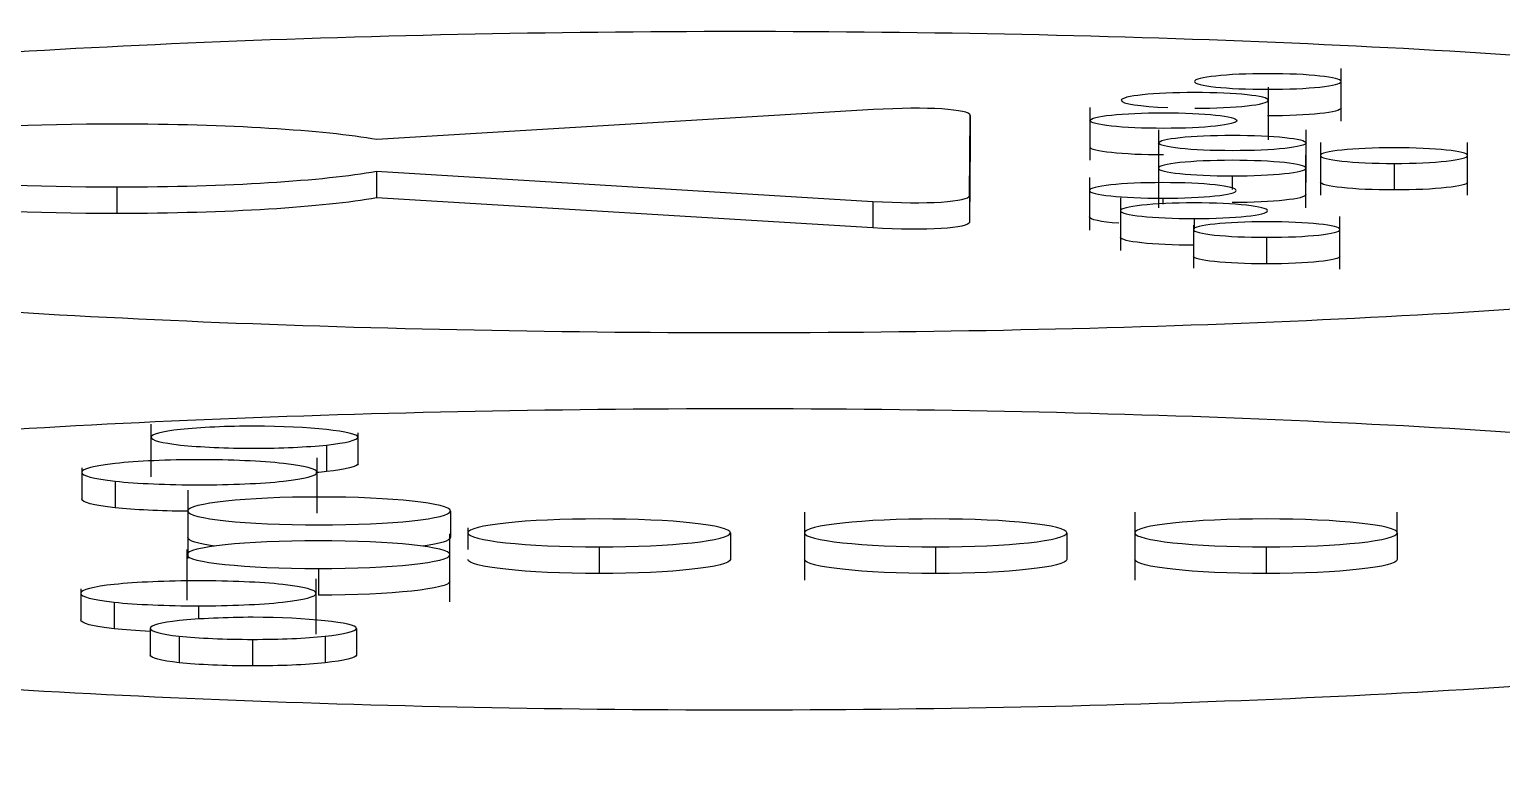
# Model space of a CAD drawing. Header units: millimetres. Extents: x 28 to 2974, y 8 to 3716.
# Drawn here: x 938.55 to 949.56, y 587.76 to 593.3 of the extents above; entities that cross this region are included whole.
import ezdxf

# ---------------------------------------------------------------- set-up
doc = ezdxf.new("R2010")
doc.units = ezdxf.units.MM
doc.layers.add('1LINE', color=7, linetype='CONTINUOUS')

msp = doc.modelspace()

# ---------------------------------------------------------------- linework, layer by layer
at = {"layer": '1LINE', "linetype": 'Continuous'}
for p, q in [((948.364, 592.612), (948.364, 593.007)), ((947.82, 592.471), (947.82, 592.866)), ((946.485, 592.714), (946.485, 592.319)), ((946.999, 592.547), (946.999, 592.152)), ((948.102, 592.152), (948.102, 592.547)), ((945.589, 592.455), (945.584, 591.857)), ((948.209, 592.453), (948.209, 592.058)), ((949.311, 592.058), (949.311, 592.453)), ((946.998, 592.358), (946.998, 591.964)), ((948.101, 591.964), (948.101, 592.358)), ((948.761, 592.296), (948.761, 592.097)), ((939.202, 592.12), (939.202, 591.921)), ((946.481, 592.191), (946.481, 591.796)), ((947.549, 592.202), (947.549, 592.1)), ((944.86, 591.814), (941.146, 592.038)), ((946.713, 592.039), (946.713, 591.645)), ((947.03, 592.035), (947.03, 591.992)), ((948.356, 591.504), (948.356, 591.899)), ((947.26, 591.833), (947.26, 591.511)), ((947.265, 591.883), (947.265, 591.803)), ((947.806, 591.743), (947.806, 591.544)), ((939.458, 590.345), (939.458, 589.951)), ((941.008, 590.049), (941.008, 590.28)), ((940.773, 590.189), (940.773, 589.99)), ((938.94, 590.018), (938.94, 589.785)), ((940.701, 589.678), (940.701, 590.093)), ((939.191, 589.918), (939.191, 589.719)), ((939.734, 589.851), (939.734, 589.341)), ((941.699, 589.695), (941.699, 589.496)), ((944.349, 589.687), (944.349, 589.177)), ((946.822, 589.687), (946.822, 589.177)), ((948.785, 589.532), (948.785, 589.687)), ((941.696, 589.015), (941.696, 589.524)), ((941.83, 589.57), (941.83, 589.407)), ((943.794, 589.532), (943.794, 589.333)), ((946.312, 589.532), (946.312, 589.333)), ((948.785, 589.532), (948.785, 589.333)), ((939.726, 589.407), (939.726, 589.028)), ((942.812, 589.427), (942.812, 589.228)), ((945.329, 589.427), (945.329, 589.228)), ((947.803, 589.427), (947.803, 589.228)), ((940.711, 589.265), (940.711, 589.066)), ((940.695, 588.773), (940.695, 589.187)), ((938.933, 589.113), (938.933, 588.88)), ((939.183, 589.013), (939.183, 588.814)), ((939.813, 588.986), (939.813, 588.886)), ((939.453, 588.817), (939.453, 588.817)), ((939.453, 588.817), (939.453, 588.618)), ((940.996, 588.817), (940.996, 588.618)), ((939.67, 588.759), (939.67, 588.56)), ((940.218, 588.735), (940.218, 588.536)), ((940.761, 588.759), (940.761, 588.56))]:
    msp.add_line(p, q, dxfattribs=at)
for points, knots in [([(925.289, 582.11), (923.207, 582.356), (922.059, 582.672), (922.059, 583), (922.059, 583), (922.059, 603.541), (922.059, 603.541), (922.059, 604.999), (933.409, 606.186), (961.31, 606.186), (972.659, 604.999), (972.659, 603.541), (972.659, 603.541), (972.659, 583), (972.659, 583)], [0, 0, 0, 0, 0.2, 0.2, 0.2, 0.4, 0.4, 0.4, 0.6, 0.6, 0.8, 0.8, 0.8, 1, 1, 1, 1]), ([(953.891, 592.562), (953.351, 592.708), (952.53, 592.842), (949.493, 593.16), (946.711, 593.282), (941.02, 593.282), (938.232, 593.16), (935.009, 592.823), (934.091, 592.662), (933.573, 592.487)], [0, 0, 0, 0, 0.168009, 0.168009, 0.485457, 0.485457, 0.802905, 0.802905, 1, 1, 1, 1]), ([(947.816, 592.967), (947.508, 592.967), (947.267, 592.94), (947.267, 592.877), (947.508, 592.85), (947.814, 592.85)], [0, 0, 0, 0, 0.5, 0.5, 1, 1, 1, 1]), ([(947.814, 592.85), (948.124, 592.85), (948.364, 592.877), (948.364, 592.94), (948.124, 592.967), (947.816, 592.967)], [0, 0, 0, 0, 0.5, 0.5, 1, 1, 1, 1]), ([(947.269, 592.709), (947.578, 592.709), (947.82, 592.736), (947.82, 592.8), (947.578, 592.826), (946.962, 592.826), (946.719, 592.8), (946.719, 592.743), (946.861, 592.722), (947.067, 592.714)], [0, 0, 0, 0, 0.265441, 0.265441, 0.530882, 0.530882, 0.796323, 0.796323, 1, 1, 1, 1]), ([(947.036, 592.558), (947.343, 592.558), (947.584, 592.584), (947.584, 592.648), (947.343, 592.675), (946.729, 592.675), (946.485, 592.648), (946.485, 592.584), (946.729, 592.558), (947.036, 592.558)], [0, 0, 0, 0, 0.25, 0.25, 0.5, 0.5, 0.75, 0.75, 1, 1, 1, 1]), ([(948.364, 592.71), (948.364, 592.71), (948.364, 592.71), (948.364, 592.678), (948.124, 592.651), (947.814, 592.651)], [0, 0, 0, 0, 0.000654, 0.000654, 1, 1, 1, 1]), ([(943.86, 591.03), (946.705, 591.03), (949.47, 591.15), (953.489, 591.57), (954.631, 591.862), (954.63, 592.295), (954.372, 592.433), (953.891, 592.562)], [0, 0, 0, 0, 0.404735, 0.404735, 0.809471, 0.809471, 1, 1, 1, 1]), ([(933.573, 592.487), (933.257, 592.38), (933.089, 592.269), (933.088, 591.859), (934.254, 591.568), (938.225, 591.152), (941.014, 591.03), (943.86, 591.03)], [0, 0, 0, 0, 0.159355, 0.159355, 0.579677, 0.579677, 1, 1, 1, 1]), ([(947.551, 592.391), (947.859, 592.391), (948.102, 592.417), (948.102, 592.481), (947.86, 592.507), (947.243, 592.507), (946.999, 592.481), (946.999, 592.417), (947.243, 592.391), (947.551, 592.391)], [0, 0, 0, 0, 0.25, 0.25, 0.5, 0.5, 0.75, 0.75, 1, 1, 1, 1]), ([(948.762, 592.413), (948.453, 592.413), (948.209, 592.387), (948.209, 592.323), (948.453, 592.296), (948.761, 592.296)], [0, 0, 0, 0, 0.5, 0.5, 1, 1, 1, 1]), ([(948.761, 592.296), (949.069, 592.296), (949.311, 592.323), (949.311, 592.387), (949.069, 592.413), (948.762, 592.413)], [0, 0, 0, 0, 0.5, 0.5, 1, 1, 1, 1]), ([(947.549, 592.319), (947.241, 592.319), (946.998, 592.292), (946.998, 592.229), (947.241, 592.202), (947.549, 592.202)], [0, 0, 0, 0, 0.5, 0.5, 1, 1, 1, 1]), ([(947.549, 592.202), (947.857, 592.202), (948.101, 592.229), (948.101, 592.292), (947.859, 592.319), (947.549, 592.319)], [0, 0, 0, 0, 0.5, 0.5, 1, 1, 1, 1]), ([(947.031, 592.152), (946.723, 592.152), (946.481, 592.125), (946.481, 592.061), (946.722, 592.035), (947.03, 592.035)], [0, 0, 0, 0, 0.5, 0.5, 1, 1, 1, 1]), ([(948.761, 592.097), (948.453, 592.097), (948.209, 592.124), (948.209, 592.156), (948.209, 592.156), (948.209, 592.156)], [0, 0, 0, 0, 0.999997, 0.999997, 1, 1, 1, 1]), ([(949.311, 592.156), (949.311, 592.156), (949.311, 592.156), (949.311, 592.124), (949.069, 592.097), (948.761, 592.097)], [0, 0, 0, 0, 0.001722, 0.001722, 1, 1, 1, 1]), ([(947.814, 591.942), (947.814, 591.973), (947.574, 592), (946.957, 592), (946.713, 591.973), (946.713, 591.91), (946.955, 591.883), (947.265, 591.883)], [0, 0, 0, 0, 0.333333, 0.333333, 0.666667, 0.666667, 1, 1, 1, 1]), ([(948.101, 592.062), (948.101, 592.062), (948.101, 592.062), (948.101, 592.03), (947.857, 592.003), (947.549, 592.003)], [0, 0, 0, 0, 0.000272, 0.000272, 1, 1, 1, 1]), ([(946.7, 591.848), (946.566, 591.858), (946.481, 591.876), (946.481, 591.895), (946.481, 591.895), (946.481, 591.895)], [0, 0, 0, 0, 0.998239, 0.998239, 1, 1, 1, 1]), ([(947.806, 591.743), (948.114, 591.743), (948.356, 591.769), (948.356, 591.833), (948.116, 591.859), (947.5, 591.859), (947.26, 591.833), (947.26, 591.801)], [0, 0, 0, 0, 0.333333, 0.333333, 0.666667, 0.666667, 1, 1, 1, 1]), ([(947.265, 591.684), (946.955, 591.684), (946.713, 591.711), (946.713, 591.743), (946.713, 591.743), (946.713, 591.743)], [0, 0, 0, 0, 0.996185, 0.996185, 1, 1, 1, 1]), ([(948.356, 591.602), (948.356, 591.602), (948.356, 591.602), (948.356, 591.57), (948.114, 591.544), (947.806, 591.544)], [0, 0, 0, 0, 0.000872, 0.000872, 1, 1, 1, 1]), ([(953.891, 589.74), (953.351, 589.885), (952.53, 590.019), (949.493, 590.337), (946.71, 590.459), (941.02, 590.46), (938.232, 590.337), (935.009, 590.001), (934.092, 589.839), (933.573, 589.665)], [0, 0, 0, 0, 0.168009, 0.168009, 0.485457, 0.485457, 0.802905, 0.802905, 1, 1, 1, 1]), ([(939.68, 590.305), (939.537, 590.29), (939.458, 590.269), (939.458, 590.226), (939.537, 590.205), (939.679, 590.189)], [0, 0, 0, 0, 0.5, 0.5, 1, 1, 1, 1]), ([(940.449, 590.051), (940.289, 590.068), (940.053, 590.079), (939.588, 590.079), (939.354, 590.068), (939.191, 590.051)], [0, 0, 0, 0, 0.5, 0.5, 1, 1, 1, 1]), ([(940.449, 589.918), (940.611, 589.936), (940.701, 589.96), (940.701, 590.009), (940.611, 590.034), (940.449, 590.051)], [0, 0, 0, 0, 0.5, 0.5, 1, 1, 1, 1]), ([(941.699, 589.695), (941.699, 589.752), (941.267, 589.8), (940.167, 589.8), (939.734, 589.752), (939.734, 589.639), (940.165, 589.591), (940.716, 589.591)], [0, 0, 0, 0, 0.333333, 0.333333, 0.666667, 0.666667, 1, 1, 1, 1]), ([(943.86, 588.208), (946.705, 588.208), (949.47, 588.327), (953.489, 588.748), (954.631, 589.04), (954.63, 589.472), (954.372, 589.61), (953.891, 589.74)], [0, 0, 0, 0, 0.404735, 0.404735, 0.809471, 0.809471, 1, 1, 1, 1]), ([(933.573, 589.665), (933.257, 589.558), (933.089, 589.446), (933.088, 589.037), (934.254, 588.745), (938.225, 588.33), (941.014, 588.208), (943.86, 588.208)], [0, 0, 0, 0, 0.159355, 0.159355, 0.579677, 0.579677, 1, 1, 1, 1]), ([(943.794, 589.532), (943.794, 589.589), (943.363, 589.636), (942.262, 589.636), (941.83, 589.589), (941.83, 589.532)], [0, 0, 0, 0, 0.5, 0.5, 1, 1, 1, 1]), ([(945.331, 589.636), (944.78, 589.636), (944.349, 589.588), (944.349, 589.475), (944.779, 589.427), (945.329, 589.427)], [0, 0, 0, 0, 0.5, 0.5, 1, 1, 1, 1]), ([(948.785, 589.532), (948.786, 589.588), (948.353, 589.636), (947.253, 589.636), (946.822, 589.588), (946.822, 589.475), (947.253, 589.427), (947.803, 589.427)], [0, 0, 0, 0, 0.333333, 0.333333, 0.666667, 0.666667, 1, 1, 1, 1]), ([(940.711, 589.265), (941.261, 589.264), (941.696, 589.312), (941.696, 589.426), (941.263, 589.473), (940.711, 589.473)], [0, 0, 0, 0, 0.5, 0.5, 1, 1, 1, 1]), ([(945.329, 589.228), (944.779, 589.228), (944.349, 589.276), (944.349, 589.333), (944.349, 589.333), (944.349, 589.333)], [0, 0, 0, 0, 0.998656, 0.998656, 1, 1, 1, 1]), ([(947.803, 589.228), (947.253, 589.228), (946.822, 589.276), (946.822, 589.333), (946.822, 589.333), (946.822, 589.333)], [0, 0, 0, 0, 0.998522, 0.998522, 1, 1, 1, 1]), ([(940.444, 589.146), (940.281, 589.163), (940.048, 589.173), (939.58, 589.173), (939.348, 589.163), (939.184, 589.146)], [0, 0, 0, 0, 0.5, 0.5, 1, 1, 1, 1]), ([(940.442, 589.013), (940.606, 589.03), (940.695, 589.055), (940.695, 589.104), (940.606, 589.128), (940.444, 589.146)], [0, 0, 0, 0, 0.5, 0.5, 1, 1, 1, 1]), ([(941.696, 589.17), (941.696, 589.17), (941.696, 589.17), (941.696, 589.113), (941.261, 589.066), (940.711, 589.066)], [0, 0, 0, 0, 0.000902, 0.000902, 1, 1, 1, 1])]:
    msp.add_open_spline(points, degree=3, knots=knots, dxfattribs=at)
for points, degree in [([(944.864, 592.698), (944.864, 592.698), (941.148, 592.474), (941.148, 592.474)], 3), ([(945.589, 592.654), (945.589, 592.702), (945.262, 592.722), (944.864, 592.698)], 3), ([(939.206, 592.59), (937.961, 592.591), (936.955, 592.486), (936.952, 592.356)], 3), ([(941.148, 592.474), (940.758, 592.543), (940.035, 592.59), (939.206, 592.59)], 3), ([(945.584, 592.056), (945.584, 592.056), (945.589, 592.654), (945.589, 592.654)], 3), ([(945.589, 592.654), (945.589, 592.455)], 1), ([(936.952, 592.356), (936.952, 592.226), (937.959, 592.12), (939.202, 592.12)], 3), ([(947.035, 592.359), (946.729, 592.359), (946.486, 592.386), (946.485, 592.417)], 3), ([(939.202, 592.12), (940.032, 592.12), (940.755, 592.167), (941.146, 592.237)], 3), ([(941.146, 592.237), (941.146, 592.038)], 1), ([(941.146, 592.237), (941.146, 592.237), (944.86, 592.012), (944.86, 592.012)], 3), ([(939.202, 591.921), (937.959, 591.921), (936.952, 592.027), (936.952, 592.157)], 3), ([(947.58, 592.093), (947.582, 592.125), (947.338, 592.152), (947.031, 592.152)], 3), ([(941.146, 592.038), (940.755, 591.968), (940.032, 591.921), (939.202, 591.921)], 3), ([(944.86, 592.012), (945.258, 591.988), (945.584, 592.008), (945.584, 592.056)], 3), ([(944.86, 592.012), (944.86, 591.814)], 1), ([(945.584, 592.056), (945.584, 591.857)], 1), ([(947.03, 592.035), (947.338, 592.035), (947.58, 592.061), (947.58, 592.093)], 3), ([(947.265, 591.883), (947.573, 591.883), (947.812, 591.91), (947.814, 591.942)], 3), ([(945.584, 591.857), (945.584, 591.809), (945.258, 591.79), (944.86, 591.814)], 3), ([(947.26, 591.801), (947.259, 591.769), (947.5, 591.743), (947.806, 591.743)], 3), ([(947.806, 591.544), (947.5, 591.544), (947.259, 591.57), (947.26, 591.602)], 3), ([(940.234, 590.33), (940.033, 590.33), (939.823, 590.321), (939.68, 590.305)], 3), ([(941.008, 590.248), (941.006, 590.29), (940.636, 590.33), (940.234, 590.33)], 3), ([(940.773, 590.189), (940.918, 590.204), (941.009, 590.227), (941.008, 590.248)], 3), ([(939.679, 590.189), (939.82, 590.174), (940.025, 590.165), (940.229, 590.165)], 3), ([(940.229, 590.165), (940.432, 590.165), (940.628, 590.174), (940.773, 590.189)], 3), ([(939.191, 590.051), (939.029, 590.034), (938.94, 590.009), (938.94, 589.985)], 3), ([(941.008, 590.049), (941.009, 590.028), (940.918, 590.006), (940.773, 589.99)], 3), ([(938.94, 589.985), (938.938, 589.96), (939.028, 589.936), (939.191, 589.918)], 3), ([(939.191, 589.918), (939.352, 589.901), (939.586, 589.891), (939.82, 589.891)], 3), ([(939.82, 589.891), (940.053, 589.891), (940.287, 589.901), (940.449, 589.918)], 3), ([(940.773, 589.99), (940.748, 589.987), (940.721, 589.985), (940.693, 589.983)], 3), ([(939.191, 589.719), (939.028, 589.737), (938.938, 589.761), (938.94, 589.786)], 3), ([(939.731, 589.693), (939.528, 589.695), (939.332, 589.705), (939.191, 589.719)], 3), ([(940.716, 589.591), (941.267, 589.591), (941.696, 589.638), (941.699, 589.695)], 3), ([(946.312, 589.532), (946.312, 589.588), (945.88, 589.636), (945.331, 589.636)], 3), ([(940.711, 589.473), (940.163, 589.473), (939.726, 589.426), (939.726, 589.369)], 3), ([(939.935, 589.433), (939.808, 589.451), (939.734, 589.473), (939.734, 589.496)], 3), ([(941.699, 589.496), (941.698, 589.473), (941.622, 589.45), (941.495, 589.433)], 3), ([(941.83, 589.532), (941.828, 589.475), (942.26, 589.427), (942.812, 589.427)], 3), ([(942.812, 589.427), (943.361, 589.427), (943.793, 589.475), (943.794, 589.532)], 3), ([(945.329, 589.427), (945.879, 589.427), (946.31, 589.475), (946.312, 589.532)], 3), ([(947.803, 589.427), (948.353, 589.427), (948.785, 589.475), (948.785, 589.532)], 3), ([(939.726, 589.369), (939.726, 589.312), (940.161, 589.265), (940.711, 589.265)], 3), ([(942.812, 589.228), (942.26, 589.228), (941.828, 589.276), (941.83, 589.333)], 3), ([(943.794, 589.333), (943.793, 589.276), (943.361, 589.228), (942.812, 589.228)], 3), ([(946.312, 589.333), (946.31, 589.276), (945.879, 589.228), (945.329, 589.228)], 3), ([(948.785, 589.333), (948.785, 589.276), (948.353, 589.228), (947.803, 589.228)], 3), ([(939.184, 589.146), (939.024, 589.129), (938.933, 589.104), (938.933, 589.08)], 3), ([(938.933, 589.08), (938.933, 589.055), (939.021, 589.03), (939.183, 589.013)], 3), ([(939.183, 589.013), (939.346, 588.996), (939.58, 588.986), (939.813, 588.986)], 3), ([(939.813, 588.986), (940.046, 588.986), (940.279, 588.996), (940.442, 589.013)], 3), ([(939.183, 588.814), (939.021, 588.832), (938.933, 588.856), (938.933, 588.881)], 3), ([(939.452, 588.795), (939.352, 588.8), (939.259, 588.806), (939.183, 588.814)], 3), ([(939.671, 588.875), (939.528, 588.86), (939.452, 588.838), (939.453, 588.817)], 3), ([(939.453, 588.817), (939.453, 588.796), (939.531, 588.774), (939.67, 588.759)], 3), ([(940.224, 588.9), (940.022, 588.9), (939.814, 588.89), (939.671, 588.875)], 3), ([(940.996, 588.817), (940.994, 588.86), (940.624, 588.899), (940.224, 588.9)], 3), ([(940.761, 588.759), (940.905, 588.774), (940.996, 588.796), (940.996, 588.817)], 3), ([(939.67, 588.759), (939.811, 588.744), (940.015, 588.735), (940.218, 588.735)], 3), ([(940.218, 588.735), (940.424, 588.735), (940.619, 588.743), (940.761, 588.759)], 3), ([(939.67, 588.56), (939.531, 588.575), (939.453, 588.597), (939.453, 588.618)], 3), ([(940.996, 588.618), (940.996, 588.597), (940.905, 588.575), (940.761, 588.56)], 3), ([(940.218, 588.536), (940.015, 588.536), (939.811, 588.545), (939.67, 588.56)], 3), ([(940.761, 588.56), (940.619, 588.544), (940.424, 588.536), (940.218, 588.536)], 3)]:
    msp.add_open_spline(points, degree=degree, dxfattribs=at)

doc.saveas('drawing.dxf')
